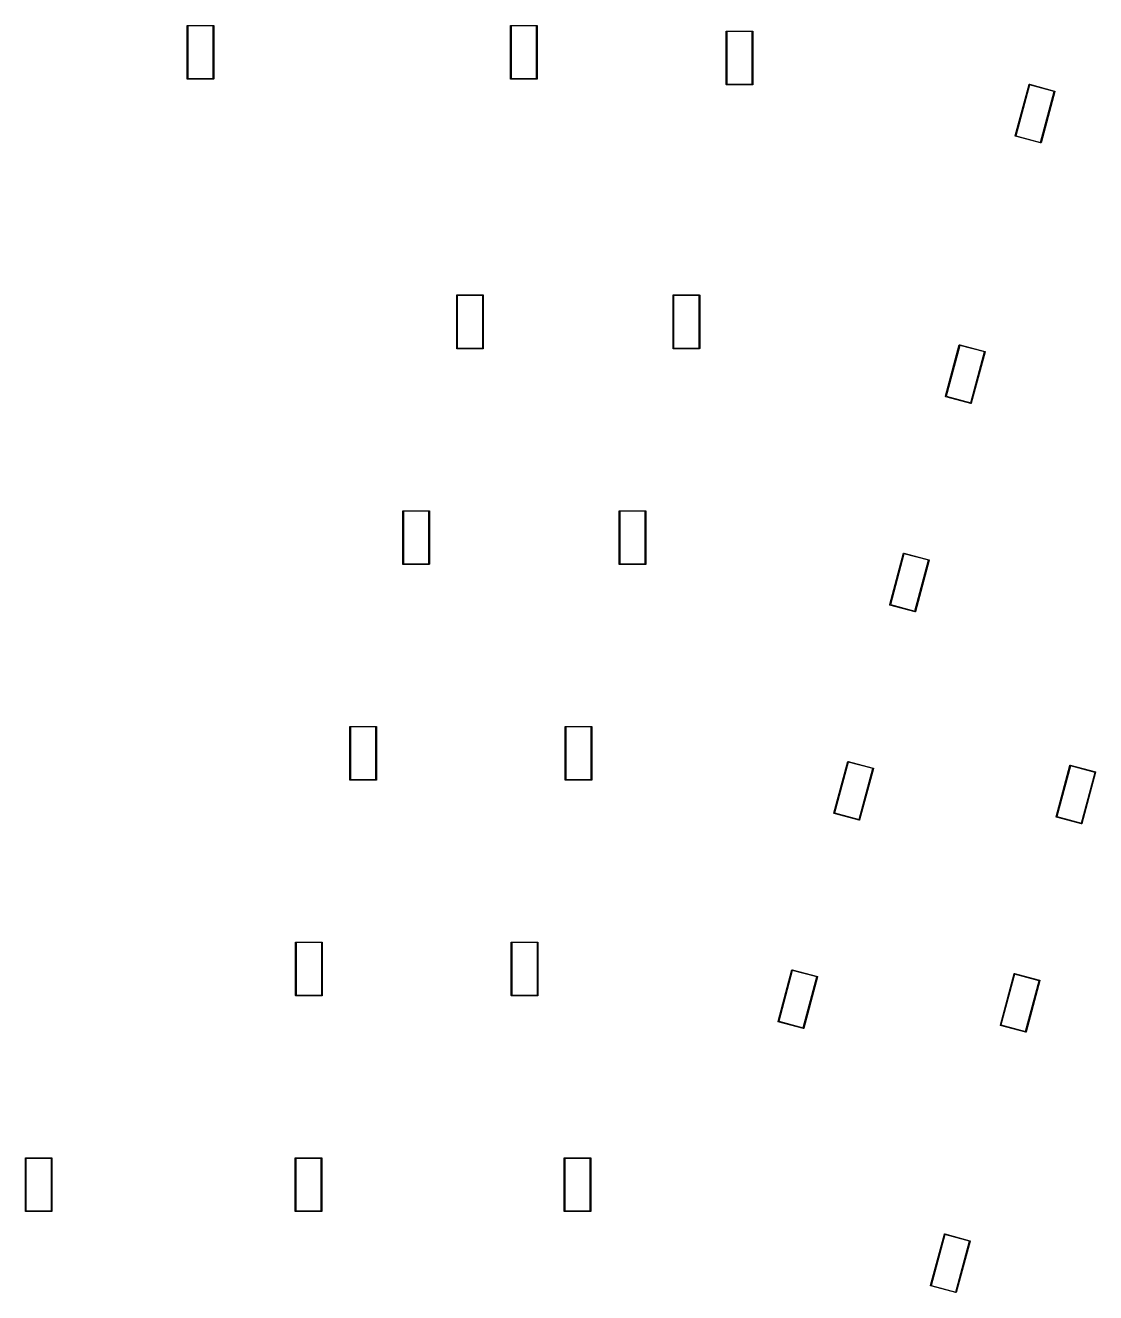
# Model space of a CAD drawing. Extents: x -649 to -219, y -193 to -62.
# Drawn here: x -529 to -434.4, y -173.9 to -62 of the extents above; entities that cross this region are included whole.
import ezdxf

# ---------------------------------------------------------------- set-up
doc = ezdxf.new("R2010")
doc.units = 0
doc.layers.add('BLACK', color=7, linetype='CONTINUOUS')

msp = doc.modelspace()

# ---------------------------------------------------------------- linework, layer by layer
at = {"layer": 'BLACK', "linetype": 'CONTINUOUS'}
for p, q in [((-514.7, -61.9755), (-514.699, -61.9706)), ((-514.699, -61.9767), (-514.7, -61.9755)), ((-514.699, -61.9706), (-514.698, -61.9659)), ((-514.699, -66.6743), (-514.699, -61.9767)), ((-514.698, -61.9659), (-514.695, -61.9615)), ((-514.695, -61.9615), (-514.692, -61.9577)), ((-514.692, -61.9577), (-514.688, -61.9546)), ((-514.688, -61.9546), (-514.684, -61.9523)), ((-514.684, -61.9523), (-514.679, -61.9509)), ((-514.679, -61.9509), (-514.676, -61.9505)), ((-514.676, -61.9505), (-514.674, -61.9504)), ((-514.674, -61.9504), (-514.673, -61.9505)), ((-514.673, -61.9505), (-512.376, -61.9505)), ((-514.649, -62.0005), (-514.649, -66.6505)), ((-512.399, -62.0005), (-514.649, -62.0005)), ((-512.399, -66.6505), (-512.399, -62.0005)), ((-512.376, -61.9505), (-512.375, -61.9504)), ((-512.375, -61.9504), (-512.373, -61.9505)), ((-512.373, -61.9505), (-512.37, -61.9509)), ((-512.37, -61.9509), (-512.365, -61.9523)), ((-512.365, -61.9523), (-512.361, -61.9546)), ((-512.361, -61.9546), (-512.357, -61.9577)), ((-512.357, -61.9577), (-512.354, -61.9615)), ((-512.354, -61.9615), (-512.351, -61.9659)), ((-512.351, -61.9659), (-512.35, -61.9706)), ((-512.35, -61.9706), (-512.349, -61.9755)), ((-512.349, -61.9755), (-512.349, -61.9767)), ((-512.349, -61.9767), (-512.349, -66.6743)), ((-486.125, -61.9755), (-486.124, -61.9706)), ((-486.124, -61.9767), (-486.125, -61.9755)), ((-486.124, -61.9706), (-486.123, -61.9659)), ((-486.124, -66.6743), (-486.124, -61.9767)), ((-486.123, -61.9659), (-486.12, -61.9615)), ((-486.12, -61.9615), (-486.117, -61.9577)), ((-486.117, -61.9577), (-486.113, -61.9546)), ((-486.113, -61.9546), (-486.109, -61.9523)), ((-486.109, -61.9523), (-486.104, -61.9509)), ((-486.104, -61.9509), (-486.101, -61.9505)), ((-486.101, -61.9505), (-486.099, -61.9504)), ((-486.099, -61.9504), (-486.098, -61.9505)), ((-486.098, -61.9505), (-483.801, -61.9505)), ((-486.075, -62.0005), (-486.075, -66.6505)), ((-483.824, -62.0005), (-486.075, -62.0005)), ((-483.825, -66.6505), (-483.824, -62.0005)), ((-483.801, -61.9505), (-483.799, -61.9504)), ((-483.799, -61.9504), (-483.798, -61.9505)), ((-483.798, -61.9505), (-483.795, -61.9509)), ((-483.795, -61.9509), (-483.79, -61.9523)), ((-483.79, -61.9523), (-483.786, -61.9546)), ((-483.786, -61.9546), (-483.782, -61.9577)), ((-483.782, -61.9577), (-483.779, -61.9615)), ((-483.779, -61.9615), (-483.776, -61.9659)), ((-483.776, -61.9659), (-483.775, -61.9706)), ((-483.775, -61.9706), (-483.774, -61.9755)), ((-483.774, -61.9755), (-483.774, -61.9767)), ((-483.774, -61.9767), (-483.774, -66.6743)), ((-467.075, -62.4755), (-467.074, -62.4706)), ((-467.075, -62.4767), (-467.075, -62.4755)), ((-467.074, -67.1743), (-467.075, -62.4767)), ((-467.074, -62.4706), (-467.073, -62.4659)), ((-467.073, -62.4659), (-467.07, -62.4615)), ((-467.07, -62.4615), (-467.067, -62.4577)), ((-467.067, -62.4577), (-467.063, -62.4546)), ((-467.063, -62.4546), (-467.059, -62.4523)), ((-467.059, -62.4523), (-467.054, -62.4509)), ((-467.054, -62.4509), (-467.051, -62.4505)), ((-467.051, -62.4505), (-467.049, -62.4504)), ((-467.049, -62.4504), (-467.048, -62.4505)), ((-467.048, -62.4505), (-464.751, -62.4505)), ((-467.024, -62.5005), (-467.024, -67.1505)), ((-464.774, -62.5005), (-467.024, -62.5005)), ((-464.774, -67.1505), (-464.774, -62.5005)), ((-464.751, -62.4505), (-464.749, -62.4504)), ((-464.749, -62.4504), (-464.748, -62.4505)), ((-464.748, -62.4505), (-464.745, -62.4509)), ((-464.745, -62.4509), (-464.74, -62.4523)), ((-464.74, -62.4523), (-464.736, -62.4546)), ((-464.736, -62.4546), (-464.732, -62.4577)), ((-464.732, -62.4577), (-464.729, -62.4615)), ((-464.729, -62.4615), (-464.726, -62.4659)), ((-464.726, -62.4659), (-464.725, -62.4706)), ((-464.725, -62.4706), (-464.724, -62.4755)), ((-464.724, -62.4755), (-464.724, -62.4767)), ((-464.724, -62.4767), (-464.724, -67.1743)), ((-514.7, -66.6755), (-514.699, -66.6743)), ((-514.699, -66.6804), (-514.7, -66.6755)), ((-514.698, -66.6851), (-514.699, -66.6804)), ((-514.695, -66.6895), (-514.698, -66.6851)), ((-514.692, -66.6933), (-514.695, -66.6895)), ((-514.688, -66.6964), (-514.692, -66.6933)), ((-514.684, -66.6987), (-514.688, -66.6964)), ((-514.679, -66.7001), (-514.684, -66.6987)), ((-514.676, -66.7005), (-514.679, -66.7001)), ((-514.674, -66.7006), (-514.676, -66.7005)), ((-514.676, -66.7005), (-514.676, -66.7005)), ((-514.673, -66.7005), (-514.674, -66.7006)), ((-512.376, -66.7005), (-514.673, -66.7005)), ((-514.649, -66.6505), (-512.399, -66.6505)), ((-512.375, -66.7006), (-512.376, -66.7005)), ((-512.373, -66.7005), (-512.375, -66.7006)), ((-512.37, -66.7001), (-512.373, -66.7005)), ((-512.373, -66.7005), (-512.373, -66.7005)), ((-512.365, -66.6987), (-512.37, -66.7001)), ((-512.361, -66.6964), (-512.365, -66.6987)), ((-512.357, -66.6933), (-512.361, -66.6964)), ((-512.354, -66.6895), (-512.357, -66.6933)), ((-512.351, -66.6851), (-512.354, -66.6895)), ((-512.35, -66.6804), (-512.351, -66.6851)), ((-512.349, -66.6755), (-512.35, -66.6804)), ((-512.349, -66.6743), (-512.349, -66.6755)), ((-486.125, -66.6755), (-486.124, -66.6743)), ((-486.124, -66.6804), (-486.125, -66.6755)), ((-486.123, -66.6851), (-486.124, -66.6804)), ((-486.12, -66.6895), (-486.123, -66.6851)), ((-486.117, -66.6933), (-486.12, -66.6895)), ((-486.113, -66.6964), (-486.117, -66.6933)), ((-486.109, -66.6987), (-486.113, -66.6964)), ((-486.104, -66.7001), (-486.109, -66.6987)), ((-486.101, -66.7005), (-486.104, -66.7001)), ((-486.099, -66.7006), (-486.101, -66.7005)), ((-486.101, -66.7005), (-486.101, -66.7005)), ((-486.098, -66.7005), (-486.099, -66.7006)), ((-483.801, -66.7005), (-486.098, -66.7005)), ((-486.075, -66.6505), (-483.825, -66.6505)), ((-483.799, -66.7006), (-483.801, -66.7005)), ((-483.798, -66.7005), (-483.799, -66.7006)), ((-483.795, -66.7001), (-483.798, -66.7005)), ((-483.798, -66.7005), (-483.798, -66.7005)), ((-483.79, -66.6987), (-483.795, -66.7001)), ((-483.786, -66.6964), (-483.79, -66.6987)), ((-483.782, -66.6933), (-483.786, -66.6964)), ((-483.779, -66.6895), (-483.782, -66.6933)), ((-483.776, -66.6851), (-483.779, -66.6895)), ((-483.775, -66.6804), (-483.776, -66.6851)), ((-483.774, -66.6755), (-483.775, -66.6804)), ((-483.774, -66.6743), (-483.774, -66.6755)), ((-467.024, -67.1505), (-464.774, -67.1505)), ((-440.313, -67.1557), (-440.308, -67.1546)), ((-440.308, -67.1546), (-440.303, -67.1544)), ((-440.303, -67.1544), (-440.299, -67.155)), ((-467.075, -67.1755), (-467.074, -67.1743)), ((-467.074, -67.1804), (-467.075, -67.1755)), ((-467.073, -67.1851), (-467.074, -67.1804)), ((-467.07, -67.1895), (-467.073, -67.1851)), ((-467.067, -67.1933), (-467.07, -67.1895)), ((-467.063, -67.1964), (-467.067, -67.1933)), ((-467.059, -67.1987), (-467.063, -67.1964)), ((-467.054, -67.2001), (-467.059, -67.1987)), ((-467.051, -67.2005), (-467.054, -67.2001)), ((-467.049, -67.2006), (-467.051, -67.2005)), ((-467.051, -67.2005), (-467.051, -67.2005)), ((-467.048, -67.2005), (-467.049, -67.2006)), ((-464.751, -67.2005), (-467.048, -67.2005)), ((-464.749, -67.2006), (-464.751, -67.2005)), ((-464.748, -67.2005), (-464.749, -67.2006)), ((-464.745, -67.2001), (-464.748, -67.2005)), ((-464.748, -67.2005), (-464.748, -67.2005)), ((-464.74, -67.1987), (-464.745, -67.2001)), ((-464.736, -67.1964), (-464.74, -67.1987)), ((-464.732, -67.1933), (-464.736, -67.1964)), ((-464.729, -67.1895), (-464.732, -67.1933)), ((-464.726, -67.1851), (-464.729, -67.1895)), ((-464.725, -67.1804), (-464.726, -67.1851)), ((-464.724, -67.1755), (-464.725, -67.1804)), ((-464.724, -67.1743), (-464.724, -67.1755)), ((-441.545, -71.7117), (-440.329, -67.1742)), ((-440.287, -67.2101), (-441.49, -71.7017)), ((-440.329, -67.173), (-440.328, -67.1719)), ((-440.329, -67.1742), (-440.329, -67.173)), ((-440.328, -67.1719), (-440.327, -67.1684)), ((-440.328, -67.1719), (-440.328, -67.1719)), ((-440.327, -67.1684), (-440.325, -67.1642)), ((-440.325, -67.1642), (-440.321, -67.1606)), ((-440.321, -67.1606), (-440.317, -67.1577)), ((-440.321, -67.1606), (-440.321, -67.1606)), ((-440.317, -67.1577), (-440.313, -67.1557)), ((-440.299, -67.155), (-440.299, -67.155)), ((-440.299, -67.155), (-440.298, -67.1552)), ((-440.298, -67.1552), (-440.297, -67.1557)), ((-440.297, -67.1557), (-438.078, -67.7503)), ((-438.114, -67.7925), (-440.287, -67.2101)), ((-439.317, -72.284), (-438.114, -67.7925)), ((-438.059, -67.7824), (-439.275, -72.3199)), ((-438.078, -67.7503), (-438.076, -67.7505)), ((-438.076, -67.7505), (-438.075, -67.751)), ((-438.075, -67.751), (-438.075, -67.751)), ((-438.075, -67.751), (-438.072, -67.7523)), ((-438.072, -67.7523), (-438.068, -67.7549)), ((-438.068, -67.7549), (-438.064, -67.7582)), ((-438.064, -67.7582), (-438.061, -67.7622)), ((-438.061, -67.7622), (-438.059, -67.7667)), ((-438.059, -67.7667), (-438.058, -67.7715)), ((-438.058, -67.7764), (-438.059, -67.7813)), ((-438.059, -67.7813), (-438.059, -67.7824)), ((-438.058, -67.7715), (-438.058, -67.7764)), ((-441.546, -71.7141), (-441.545, -71.7129)), ((-441.546, -71.7177), (-441.546, -71.7141)), ((-441.546, -71.7226), (-441.546, -71.7177)), ((-441.545, -71.7274), (-441.546, -71.7226)), ((-441.545, -71.7129), (-441.545, -71.7117)), ((-441.543, -71.7319), (-441.545, -71.7274)), ((-441.54, -71.7359), (-441.543, -71.7319)), ((-441.536, -71.7393), (-441.54, -71.7359)), ((-441.532, -71.7419), (-441.536, -71.7393)), ((-441.528, -71.7436), (-441.532, -71.7419)), ((-441.526, -71.7438), (-441.528, -71.7436)), ((-439.307, -72.3385), (-441.526, -71.7438)), ((-441.49, -71.7017), (-439.317, -72.284)), ((-439.306, -72.3389), (-439.307, -72.3385)), ((-439.305, -72.3391), (-439.306, -72.3389)), ((-439.301, -72.3397), (-439.305, -72.3391)), ((-439.296, -72.3395), (-439.301, -72.3397)), ((-439.291, -72.3384), (-439.296, -72.3395)), ((-439.287, -72.3364), (-439.291, -72.3384)), ((-439.283, -72.3335), (-439.287, -72.3364)), ((-439.279, -72.3299), (-439.283, -72.3335)), ((-439.277, -72.3258), (-439.279, -72.3299)), ((-439.275, -72.3211), (-439.277, -72.3258)), ((-439.275, -72.3199), (-439.275, -72.3211)), ((-490.887, -85.7831), (-490.885, -85.7784)), ((-490.887, -85.788), (-490.887, -85.7831)), ((-490.887, -85.7892), (-490.887, -85.788)), ((-490.887, -90.4868), (-490.887, -85.7892)), ((-490.885, -85.7784), (-490.883, -85.774)), ((-490.883, -85.774), (-490.88, -85.7702)), ((-490.88, -85.7702), (-490.876, -85.7671)), ((-490.876, -85.7671), (-490.872, -85.7648)), ((-490.872, -85.7648), (-490.867, -85.7634)), ((-490.867, -85.7634), (-490.863, -85.763)), ((-490.863, -85.763), (-490.862, -85.7629)), ((-490.862, -85.7629), (-490.861, -85.763)), ((-490.861, -85.763), (-488.563, -85.763)), ((-490.837, -85.813), (-490.837, -90.463)), ((-488.587, -85.813), (-490.837, -85.813)), ((-488.587, -90.463), (-488.587, -85.813)), ((-488.563, -85.763), (-488.562, -85.7629)), ((-488.562, -85.7629), (-488.561, -85.763)), ((-488.561, -85.763), (-488.557, -85.7634)), ((-488.557, -85.7634), (-488.552, -85.7648)), ((-488.552, -85.7648), (-488.548, -85.7671)), ((-488.548, -85.7671), (-488.544, -85.7702)), ((-488.544, -85.7702), (-488.541, -85.774)), ((-488.541, -85.774), (-488.539, -85.7784)), ((-488.539, -85.7784), (-488.537, -85.7831)), ((-488.537, -85.7831), (-488.537, -85.788)), ((-488.537, -85.788), (-488.537, -85.7892)), ((-488.537, -85.7892), (-488.537, -90.4868)), ((-471.774, -85.788), (-471.773, -85.7831)), ((-471.773, -85.7892), (-471.774, -85.788)), ((-471.773, -85.7831), (-471.772, -85.7784)), ((-471.773, -90.4868), (-471.773, -85.7892)), ((-471.772, -85.7784), (-471.769, -85.774)), ((-471.769, -85.774), (-471.766, -85.7702)), ((-471.766, -85.7702), (-471.762, -85.7671)), ((-471.762, -85.7671), (-471.758, -85.7648)), ((-471.758, -85.7648), (-471.753, -85.7634)), ((-471.753, -85.7634), (-471.75, -85.763)), ((-471.75, -85.763), (-471.748, -85.7629)), ((-471.748, -85.7629), (-471.747, -85.763)), ((-471.747, -85.763), (-469.45, -85.763)), ((-471.724, -85.813), (-471.724, -90.463)), ((-469.473, -85.813), (-471.724, -85.813)), ((-469.474, -90.463), (-469.473, -85.813)), ((-469.45, -85.763), (-469.448, -85.7629)), ((-469.448, -85.7629), (-469.447, -85.763)), ((-469.447, -85.763), (-469.444, -85.7634)), ((-469.444, -85.7634), (-469.439, -85.7648)), ((-469.439, -85.7648), (-469.435, -85.7671)), ((-469.435, -85.7671), (-469.431, -85.7702)), ((-469.431, -85.7702), (-469.428, -85.774)), ((-469.428, -85.774), (-469.425, -85.7784)), ((-469.425, -85.7784), (-469.424, -85.7831)), ((-469.424, -85.7831), (-469.423, -85.788)), ((-469.423, -85.788), (-469.423, -85.7892)), ((-469.423, -85.7892), (-469.423, -90.4868)), ((-490.887, -90.488), (-490.887, -90.4868)), ((-490.887, -90.4929), (-490.887, -90.488)), ((-490.885, -90.4976), (-490.887, -90.4929)), ((-490.883, -90.502), (-490.885, -90.4976)), ((-490.88, -90.5058), (-490.883, -90.502)), ((-490.876, -90.5089), (-490.88, -90.5058)), ((-490.872, -90.5112), (-490.876, -90.5089)), ((-490.867, -90.5126), (-490.872, -90.5112)), ((-490.863, -90.513), (-490.867, -90.5126)), ((-490.862, -90.5131), (-490.863, -90.513)), ((-490.863, -90.513), (-490.863, -90.513)), ((-490.861, -90.513), (-490.862, -90.5131)), ((-488.563, -90.513), (-490.861, -90.513)), ((-490.837, -90.463), (-488.587, -90.463)), ((-488.562, -90.5131), (-488.563, -90.513)), ((-488.561, -90.513), (-488.562, -90.5131)), ((-488.557, -90.5126), (-488.561, -90.513)), ((-488.561, -90.513), (-488.561, -90.513)), ((-488.552, -90.5112), (-488.557, -90.5126)), ((-488.548, -90.5089), (-488.552, -90.5112)), ((-488.544, -90.5058), (-488.548, -90.5089)), ((-488.541, -90.502), (-488.544, -90.5058)), ((-488.539, -90.4976), (-488.541, -90.502)), ((-488.537, -90.4929), (-488.539, -90.4976)), ((-488.537, -90.4868), (-488.537, -90.488)), ((-488.537, -90.488), (-488.537, -90.4929)), ((-471.774, -90.488), (-471.773, -90.4868)), ((-471.773, -90.4929), (-471.774, -90.488)), ((-471.772, -90.4976), (-471.773, -90.4929)), ((-471.769, -90.502), (-471.772, -90.4976)), ((-471.766, -90.5058), (-471.769, -90.502)), ((-471.762, -90.5089), (-471.766, -90.5058)), ((-471.758, -90.5112), (-471.762, -90.5089)), ((-471.753, -90.5126), (-471.758, -90.5112)), ((-471.75, -90.513), (-471.753, -90.5126)), ((-471.748, -90.5131), (-471.75, -90.513)), ((-471.75, -90.513), (-471.75, -90.513)), ((-471.747, -90.513), (-471.748, -90.5131)), ((-469.45, -90.513), (-471.747, -90.513)), ((-471.724, -90.463), (-469.474, -90.463)), ((-469.448, -90.5131), (-469.45, -90.513)), ((-469.447, -90.513), (-469.448, -90.5131)), ((-469.444, -90.5126), (-469.447, -90.513)), ((-469.447, -90.513), (-469.447, -90.513)), ((-469.439, -90.5112), (-469.444, -90.5126)), ((-469.435, -90.5089), (-469.439, -90.5112)), ((-469.431, -90.5058), (-469.435, -90.5089)), ((-469.428, -90.502), (-469.431, -90.5058)), ((-469.425, -90.4976), (-469.428, -90.502)), ((-469.424, -90.4929), (-469.425, -90.4976)), ((-469.423, -90.488), (-469.424, -90.4929)), ((-469.423, -90.4868), (-469.423, -90.488)), ((-447.708, -94.7128), (-446.492, -90.1753)), ((-446.45, -90.2112), (-447.654, -94.7028)), ((-446.492, -90.173), (-446.49, -90.1695)), ((-446.492, -90.1741), (-446.492, -90.173)), ((-446.492, -90.173), (-446.492, -90.173)), ((-446.492, -90.1753), (-446.492, -90.1741)), ((-446.49, -90.1695), (-446.488, -90.1653)), ((-446.488, -90.1653), (-446.484, -90.1617)), ((-446.484, -90.1617), (-446.48, -90.1589)), ((-446.484, -90.1617), (-446.484, -90.1617)), ((-446.48, -90.1589), (-446.476, -90.1568)), ((-446.476, -90.1568), (-446.471, -90.1557)), ((-446.471, -90.1557), (-446.466, -90.1555)), ((-446.466, -90.1555), (-446.462, -90.1561)), ((-446.462, -90.1561), (-446.462, -90.1562)), ((-446.462, -90.1562), (-446.461, -90.1563)), ((-446.461, -90.1563), (-446.46, -90.1568)), ((-446.46, -90.1568), (-444.241, -90.7514)), ((-444.277, -90.7936), (-446.45, -90.2112)), ((-445.48, -95.2851), (-444.277, -90.7936)), ((-444.222, -90.7835), (-445.438, -95.321)), ((-444.241, -90.7514), (-444.24, -90.7516)), ((-444.24, -90.7516), (-444.238, -90.7521)), ((-444.238, -90.7521), (-444.238, -90.7521)), ((-444.238, -90.7521), (-444.235, -90.7534)), ((-444.235, -90.7534), (-444.231, -90.756)), ((-444.231, -90.756), (-444.227, -90.7593)), ((-444.227, -90.7593), (-444.224, -90.7633)), ((-444.224, -90.7633), (-444.222, -90.7678)), ((-444.222, -90.7678), (-444.221, -90.7726)), ((-444.221, -90.7775), (-444.222, -90.7824)), ((-444.222, -90.7824), (-444.222, -90.7835)), ((-444.221, -90.7726), (-444.221, -90.7775)), ((-447.709, -94.7152), (-447.708, -94.714)), ((-447.709, -94.7188), (-447.709, -94.7152)), ((-447.709, -94.7237), (-447.709, -94.7188)), ((-447.708, -94.7285), (-447.709, -94.7237)), ((-447.708, -94.714), (-447.708, -94.7128)), ((-447.706, -94.733), (-447.708, -94.7285)), ((-447.703, -94.737), (-447.706, -94.733)), ((-447.699, -94.7404), (-447.703, -94.737)), ((-447.695, -94.743), (-447.699, -94.7404)), ((-447.691, -94.7447), (-447.695, -94.743)), ((-447.689, -94.7449), (-447.691, -94.7447)), ((-445.47, -95.3396), (-447.689, -94.7449)), ((-447.654, -94.7028), (-445.48, -95.2851)), ((-445.469, -95.34), (-445.47, -95.3396)), ((-445.468, -95.3402), (-445.469, -95.34)), ((-445.464, -95.3408), (-445.468, -95.3402)), ((-445.459, -95.3407), (-445.464, -95.3408)), ((-445.454, -95.3395), (-445.459, -95.3407)), ((-445.45, -95.3375), (-445.454, -95.3395)), ((-445.446, -95.3346), (-445.45, -95.3375)), ((-445.443, -95.331), (-445.446, -95.3346)), ((-445.44, -95.3269), (-445.443, -95.331)), ((-445.438, -95.3222), (-445.44, -95.3269)), ((-445.438, -95.321), (-445.438, -95.3222)), ((-495.65, -104.838), (-495.649, -104.833)), ((-495.649, -104.839), (-495.65, -104.838)), ((-495.649, -104.833), (-495.648, -104.828)), ((-495.649, -109.537), (-495.649, -104.839)), ((-495.648, -104.828), (-495.645, -104.824)), ((-495.645, -104.824), (-495.642, -104.82)), ((-495.642, -104.82), (-495.638, -104.817)), ((-495.638, -104.817), (-495.634, -104.815)), ((-495.634, -104.815), (-495.629, -104.813)), ((-495.629, -104.813), (-495.626, -104.813)), ((-495.626, -104.813), (-495.624, -104.813)), ((-495.624, -104.813), (-495.623, -104.813)), ((-495.623, -104.813), (-493.326, -104.813)), ((-495.599, -104.863), (-495.599, -109.513)), ((-493.349, -104.863), (-495.599, -104.863)), ((-493.349, -109.513), (-493.349, -104.863)), ((-493.326, -104.813), (-493.325, -104.813)), ((-493.325, -104.813), (-493.323, -104.813)), ((-493.323, -104.813), (-493.32, -104.813)), ((-493.32, -104.813), (-493.315, -104.815)), ((-493.315, -104.815), (-493.311, -104.817)), ((-493.311, -104.817), (-493.307, -104.82)), ((-493.307, -104.82), (-493.304, -104.824)), ((-493.304, -104.824), (-493.301, -104.828)), ((-493.301, -104.828), (-493.3, -104.833)), ((-493.3, -104.833), (-493.299, -104.838)), ((-493.299, -104.838), (-493.299, -104.839)), ((-493.299, -104.839), (-493.299, -109.537)), ((-476.536, -104.833), (-476.534, -104.828)), ((-476.536, -104.838), (-476.536, -104.833)), ((-476.536, -104.839), (-476.536, -104.838)), ((-476.536, -109.537), (-476.536, -104.839)), ((-476.534, -104.828), (-476.532, -104.824)), ((-476.532, -104.824), (-476.529, -104.82)), ((-476.529, -104.82), (-476.525, -104.817)), ((-476.525, -104.817), (-476.521, -104.815)), ((-476.521, -104.815), (-476.516, -104.813)), ((-476.516, -104.813), (-476.512, -104.813)), ((-476.512, -104.813), (-476.511, -104.813)), ((-476.511, -104.813), (-476.51, -104.813)), ((-476.51, -104.813), (-474.212, -104.813)), ((-476.486, -104.863), (-476.486, -109.513)), ((-474.236, -104.863), (-476.486, -104.863)), ((-474.236, -109.513), (-474.236, -104.863)), ((-474.212, -104.813), (-474.211, -104.813)), ((-474.211, -104.813), (-474.21, -104.813)), ((-474.21, -104.813), (-474.206, -104.813)), ((-474.206, -104.813), (-474.201, -104.815)), ((-474.201, -104.815), (-474.197, -104.817)), ((-474.197, -104.817), (-474.193, -104.82)), ((-474.193, -104.82), (-474.19, -104.824)), ((-474.19, -104.824), (-474.188, -104.828)), ((-474.188, -104.828), (-474.186, -104.833)), ((-474.186, -104.833), (-474.186, -104.838)), ((-474.186, -104.838), (-474.186, -104.839)), ((-474.186, -104.839), (-474.186, -109.537)), ((-451.421, -108.57), (-451.418, -108.566)), ((-451.418, -108.566), (-451.415, -108.563)), ((-451.415, -108.563), (-451.411, -108.56)), ((-451.415, -108.563), (-451.415, -108.563)), ((-451.411, -108.56), (-451.406, -108.558)), ((-451.406, -108.558), (-451.402, -108.557)), ((-451.402, -108.557), (-451.397, -108.556)), ((-451.397, -108.556), (-451.393, -108.557)), ((-451.393, -108.557), (-451.393, -108.557)), ((-451.393, -108.557), (-451.392, -108.557)), ((-451.392, -108.557), (-451.391, -108.558)), ((-451.391, -108.558), (-449.171, -109.152)), ((-495.65, -109.538), (-495.649, -109.537)), ((-495.649, -109.543), (-495.65, -109.538)), ((-495.648, -109.548), (-495.649, -109.543)), ((-495.645, -109.552), (-495.648, -109.548)), ((-495.642, -109.556), (-495.645, -109.552)), ((-495.638, -109.559), (-495.642, -109.556)), ((-495.634, -109.561), (-495.638, -109.559)), ((-495.629, -109.563), (-495.634, -109.561)), ((-495.626, -109.563), (-495.629, -109.563)), ((-495.624, -109.563), (-495.626, -109.563)), ((-495.626, -109.563), (-495.626, -109.563)), ((-495.623, -109.563), (-495.624, -109.563)), ((-493.326, -109.563), (-495.623, -109.563)), ((-495.599, -109.513), (-493.349, -109.513)), ((-493.325, -109.563), (-493.326, -109.563)), ((-493.323, -109.563), (-493.325, -109.563)), ((-493.32, -109.563), (-493.323, -109.563)), ((-493.323, -109.563), (-493.323, -109.563)), ((-493.315, -109.561), (-493.32, -109.563)), ((-493.311, -109.559), (-493.315, -109.561)), ((-493.307, -109.556), (-493.311, -109.559)), ((-493.304, -109.552), (-493.307, -109.556)), ((-493.301, -109.548), (-493.304, -109.552)), ((-493.3, -109.543), (-493.301, -109.548)), ((-493.299, -109.538), (-493.3, -109.543)), ((-493.299, -109.537), (-493.299, -109.538)), ((-476.536, -109.538), (-476.536, -109.537)), ((-476.536, -109.543), (-476.536, -109.538)), ((-476.534, -109.548), (-476.536, -109.543)), ((-476.532, -109.552), (-476.534, -109.548)), ((-476.529, -109.556), (-476.532, -109.552)), ((-476.525, -109.559), (-476.529, -109.556)), ((-476.521, -109.561), (-476.525, -109.559)), ((-476.516, -109.563), (-476.521, -109.561)), ((-476.512, -109.563), (-476.516, -109.563)), ((-476.511, -109.563), (-476.512, -109.563)), ((-476.512, -109.563), (-476.512, -109.563)), ((-476.51, -109.563), (-476.511, -109.563)), ((-474.212, -109.563), (-476.51, -109.563)), ((-476.486, -109.513), (-474.236, -109.513)), ((-474.211, -109.563), (-474.212, -109.563)), ((-474.21, -109.563), (-474.211, -109.563)), ((-474.206, -109.563), (-474.21, -109.563)), ((-474.21, -109.563), (-474.21, -109.563)), ((-474.201, -109.561), (-474.206, -109.563)), ((-474.197, -109.559), (-474.201, -109.561)), ((-474.193, -109.556), (-474.197, -109.559)), ((-474.19, -109.552), (-474.193, -109.556)), ((-474.188, -109.548), (-474.19, -109.552)), ((-474.186, -109.543), (-474.188, -109.548)), ((-474.186, -109.537), (-474.186, -109.538)), ((-474.186, -109.538), (-474.186, -109.543)), ((-452.639, -113.114), (-451.423, -108.576)), ((-451.381, -108.612), (-452.584, -113.104)), ((-451.423, -108.576), (-451.422, -108.575)), ((-451.422, -108.574), (-451.421, -108.57)), ((-451.422, -108.575), (-451.422, -108.574)), ((-451.422, -108.574), (-451.422, -108.574)), ((-449.207, -109.194), (-451.381, -108.612)), ((-450.411, -113.686), (-449.207, -109.194)), ((-449.153, -109.184), (-450.369, -113.722)), ((-449.171, -109.152), (-449.17, -109.153)), ((-449.17, -109.153), (-449.169, -109.153)), ((-449.169, -109.153), (-449.169, -109.153)), ((-449.169, -109.153), (-449.165, -109.154)), ((-449.165, -109.154), (-449.161, -109.157)), ((-449.161, -109.157), (-449.158, -109.16)), ((-449.158, -109.16), (-449.155, -109.164)), ((-449.155, -109.164), (-449.153, -109.169)), ((-449.153, -109.169), (-449.152, -109.174)), ((-449.152, -109.183), (-449.153, -109.184)), ((-449.152, -109.174), (-449.152, -109.178)), ((-449.152, -109.178), (-449.152, -109.183)), ((-452.64, -113.12), (-452.639, -113.116)), ((-452.64, -113.125), (-452.64, -113.12)), ((-452.638, -113.129), (-452.64, -113.125)), ((-452.639, -113.115), (-452.639, -113.114)), ((-452.639, -113.116), (-452.639, -113.115)), ((-452.636, -113.134), (-452.638, -113.129)), ((-452.634, -113.138), (-452.636, -113.134)), ((-452.63, -113.141), (-452.634, -113.138)), ((-452.626, -113.144), (-452.63, -113.141)), ((-452.621, -113.146), (-452.626, -113.144)), ((-452.62, -113.146), (-452.621, -113.146)), ((-450.401, -113.74), (-452.62, -113.146)), ((-452.584, -113.104), (-450.411, -113.686)), ((-450.4, -113.741), (-450.401, -113.74)), ((-450.398, -113.741), (-450.4, -113.741)), ((-450.395, -113.742), (-450.398, -113.741)), ((-450.39, -113.742), (-450.395, -113.742)), ((-450.385, -113.74), (-450.39, -113.742)), ((-450.38, -113.738), (-450.385, -113.74)), ((-450.376, -113.736), (-450.38, -113.738)), ((-450.373, -113.732), (-450.376, -113.736)), ((-450.371, -113.728), (-450.373, -113.732)), ((-450.369, -113.723), (-450.371, -113.728)), ((-450.369, -113.722), (-450.369, -113.723)), ((-500.317, -123.888), (-500.316, -123.883)), ((-500.317, -123.889), (-500.317, -123.888)), ((-500.317, -128.587), (-500.317, -123.889)), ((-500.316, -123.883), (-500.315, -123.878)), ((-500.315, -123.878), (-500.313, -123.874)), ((-500.313, -123.874), (-500.31, -123.87)), ((-500.31, -123.87), (-500.306, -123.867)), ((-500.306, -123.867), (-500.301, -123.865)), ((-500.301, -123.865), (-500.297, -123.863)), ((-500.297, -123.863), (-500.293, -123.863)), ((-500.293, -123.863), (-500.292, -123.863)), ((-500.292, -123.863), (-500.291, -123.863)), ((-500.291, -123.863), (-497.993, -123.863)), ((-500.267, -123.913), (-500.267, -128.563)), ((-498.017, -123.913), (-500.267, -123.913)), ((-498.017, -128.563), (-498.017, -123.913)), ((-497.993, -123.863), (-497.992, -123.863)), ((-497.992, -123.863), (-497.991, -123.863)), ((-497.991, -123.863), (-497.987, -123.863)), ((-497.987, -123.863), (-497.982, -123.865)), ((-497.982, -123.865), (-497.978, -123.867)), ((-497.978, -123.867), (-497.974, -123.87)), ((-497.974, -123.87), (-497.971, -123.874)), ((-497.971, -123.874), (-497.969, -123.878)), ((-497.969, -123.878), (-497.967, -123.883)), ((-497.967, -123.883), (-497.967, -123.888)), ((-497.967, -123.888), (-497.967, -123.889)), ((-497.967, -123.889), (-497.967, -128.587)), ((-481.299, -123.888), (-481.298, -123.883)), ((-481.298, -123.889), (-481.299, -123.888)), ((-481.298, -123.883), (-481.297, -123.878)), ((-481.298, -128.587), (-481.298, -123.889)), ((-481.297, -123.878), (-481.294, -123.874)), ((-481.294, -123.874), (-481.291, -123.87)), ((-481.291, -123.87), (-481.287, -123.867)), ((-481.287, -123.867), (-481.283, -123.865)), ((-481.283, -123.865), (-481.278, -123.863)), ((-481.278, -123.863), (-481.275, -123.863)), ((-481.275, -123.863), (-481.273, -123.863)), ((-481.273, -123.863), (-481.272, -123.863)), ((-481.272, -123.863), (-478.975, -123.863)), ((-481.248, -123.913), (-481.248, -128.563)), ((-478.998, -123.913), (-481.248, -123.913)), ((-478.998, -128.563), (-478.998, -123.913)), ((-478.975, -123.863), (-478.974, -123.863)), ((-478.974, -123.863), (-478.972, -123.863)), ((-478.972, -123.863), (-478.969, -123.863)), ((-478.969, -123.863), (-478.964, -123.865)), ((-478.964, -123.865), (-478.96, -123.867)), ((-478.96, -123.867), (-478.956, -123.87)), ((-478.956, -123.87), (-478.953, -123.874)), ((-478.953, -123.874), (-478.95, -123.878)), ((-478.95, -123.878), (-478.949, -123.883)), ((-478.949, -123.883), (-478.948, -123.888)), ((-478.948, -123.888), (-478.948, -123.889)), ((-478.948, -123.889), (-478.948, -128.587)), ((-457.569, -131.515), (-456.353, -126.977)), ((-456.311, -127.013), (-457.515, -131.505)), ((-456.353, -126.975), (-456.351, -126.971)), ((-456.353, -126.976), (-456.353, -126.975)), ((-456.353, -126.975), (-456.353, -126.975)), ((-456.353, -126.977), (-456.353, -126.976)), ((-456.351, -126.971), (-456.349, -126.967)), ((-456.349, -126.967), (-456.345, -126.963)), ((-456.345, -126.963), (-456.341, -126.961)), ((-456.345, -126.963), (-456.345, -126.963)), ((-456.341, -126.961), (-456.337, -126.959)), ((-456.337, -126.959), (-456.332, -126.957)), ((-456.332, -126.957), (-456.327, -126.957)), ((-456.327, -126.957), (-456.323, -126.958)), ((-456.323, -126.958), (-456.323, -126.958)), ((-456.323, -126.958), (-456.322, -126.958)), ((-456.322, -126.958), (-456.321, -126.959)), ((-456.321, -126.959), (-454.102, -127.553)), ((-454.138, -127.595), (-456.311, -127.013)), ((-454.083, -127.585), (-455.299, -132.123)), ((-454.102, -127.553), (-454.101, -127.553)), ((-454.101, -127.553), (-454.099, -127.554)), ((-454.099, -127.554), (-454.099, -127.554)), ((-454.099, -127.554), (-454.096, -127.555)), ((-454.096, -127.555), (-454.092, -127.558)), ((-454.092, -127.558), (-454.088, -127.561)), ((-454.088, -127.561), (-454.085, -127.565)), ((-454.085, -127.565), (-454.083, -127.57)), ((-454.083, -127.57), (-454.082, -127.574)), ((-454.082, -127.579), (-454.083, -127.584)), ((-454.083, -127.584), (-454.083, -127.585)), ((-454.082, -127.574), (-454.082, -127.579)), ((-437.936, -131.845), (-436.72, -127.307)), ((-436.678, -127.343), (-437.881, -131.835)), ((-436.72, -127.307), (-436.719, -127.306)), ((-436.719, -127.305), (-436.718, -127.302)), ((-436.719, -127.306), (-436.719, -127.305)), ((-436.719, -127.305), (-436.719, -127.305)), ((-436.718, -127.302), (-436.715, -127.297)), ((-436.715, -127.297), (-436.712, -127.294)), ((-436.712, -127.294), (-436.71, -127.293)), ((-436.71, -127.293), (-436.708, -127.291)), ((-436.708, -127.291), (-436.703, -127.289)), ((-436.703, -127.289), (-436.699, -127.288)), ((-436.699, -127.288), (-436.694, -127.288)), ((-436.694, -127.288), (-436.69, -127.288)), ((-436.69, -127.288), (-436.69, -127.288)), ((-436.69, -127.288), (-436.689, -127.288)), ((-436.689, -127.288), (-436.688, -127.289)), ((-436.688, -127.289), (-434.468, -127.883)), ((-434.504, -127.926), (-436.678, -127.343)), ((-500.317, -128.588), (-500.317, -128.587)), ((-500.316, -128.593), (-500.317, -128.588)), ((-500.315, -128.598), (-500.316, -128.593)), ((-500.313, -128.602), (-500.315, -128.598)), ((-500.31, -128.606), (-500.313, -128.602)), ((-500.306, -128.609), (-500.31, -128.606)), ((-500.301, -128.611), (-500.306, -128.609)), ((-500.297, -128.613), (-500.301, -128.611)), ((-500.293, -128.613), (-500.297, -128.613)), ((-500.292, -128.613), (-500.293, -128.613)), ((-500.293, -128.613), (-500.293, -128.613)), ((-500.291, -128.613), (-500.292, -128.613)), ((-497.993, -128.613), (-500.291, -128.613)), ((-500.267, -128.563), (-498.017, -128.563)), ((-497.992, -128.613), (-497.993, -128.613)), ((-497.991, -128.613), (-497.992, -128.613)), ((-497.987, -128.613), (-497.991, -128.613)), ((-497.991, -128.613), (-497.991, -128.613)), ((-497.982, -128.611), (-497.987, -128.613)), ((-497.978, -128.609), (-497.982, -128.611)), ((-497.974, -128.606), (-497.978, -128.609)), ((-497.971, -128.602), (-497.974, -128.606)), ((-497.969, -128.598), (-497.971, -128.602)), ((-497.967, -128.593), (-497.969, -128.598)), ((-497.967, -128.587), (-497.967, -128.588)), ((-497.967, -128.588), (-497.967, -128.593)), ((-481.299, -128.588), (-481.298, -128.587)), ((-481.298, -128.593), (-481.299, -128.588)), ((-481.297, -128.598), (-481.298, -128.593)), ((-481.294, -128.602), (-481.297, -128.598)), ((-481.291, -128.606), (-481.294, -128.602)), ((-481.287, -128.609), (-481.291, -128.606)), ((-481.283, -128.611), (-481.287, -128.609)), ((-481.278, -128.613), (-481.283, -128.611)), ((-481.275, -128.613), (-481.278, -128.613)), ((-481.273, -128.613), (-481.275, -128.613)), ((-481.275, -128.613), (-481.275, -128.613)), ((-481.272, -128.613), (-481.273, -128.613)), ((-478.975, -128.613), (-481.272, -128.613)), ((-481.248, -128.563), (-478.998, -128.563)), ((-478.974, -128.613), (-478.975, -128.613)), ((-478.972, -128.613), (-478.974, -128.613)), ((-478.969, -128.613), (-478.972, -128.613)), ((-478.972, -128.613), (-478.972, -128.613)), ((-478.964, -128.611), (-478.969, -128.613)), ((-478.96, -128.609), (-478.964, -128.611)), ((-478.956, -128.606), (-478.96, -128.609)), ((-478.953, -128.602), (-478.956, -128.606)), ((-478.95, -128.598), (-478.953, -128.602)), ((-478.949, -128.593), (-478.95, -128.598)), ((-478.948, -128.588), (-478.949, -128.593)), ((-478.948, -128.587), (-478.948, -128.588)), ((-455.341, -132.087), (-454.138, -127.595)), ((-435.708, -132.417), (-434.504, -127.926)), ((-434.45, -127.916), (-435.666, -132.453)), ((-434.468, -127.883), (-434.467, -127.884)), ((-434.467, -127.884), (-434.466, -127.884)), ((-434.466, -127.884), (-434.466, -127.884)), ((-434.466, -127.884), (-434.462, -127.885)), ((-434.462, -127.885), (-434.458, -127.888)), ((-434.458, -127.888), (-434.455, -127.891)), ((-434.455, -127.891), (-434.452, -127.895)), ((-434.452, -127.895), (-434.45, -127.9)), ((-434.45, -127.9), (-434.449, -127.905)), ((-434.449, -127.914), (-434.45, -127.916)), ((-434.449, -127.905), (-434.449, -127.91)), ((-434.449, -127.91), (-434.449, -127.914)), ((-457.57, -131.517), (-457.569, -131.516)), ((-457.57, -131.521), (-457.57, -131.517)), ((-457.57, -131.526), (-457.57, -131.521)), ((-457.569, -131.53), (-457.57, -131.526)), ((-457.569, -131.516), (-457.569, -131.515)), ((-457.567, -131.535), (-457.569, -131.53)), ((-457.564, -131.539), (-457.567, -131.535)), ((-457.56, -131.542), (-457.564, -131.539)), ((-457.556, -131.545), (-457.56, -131.542)), ((-457.552, -131.547), (-457.556, -131.545)), ((-457.55, -131.547), (-457.552, -131.547)), ((-455.331, -132.141), (-457.55, -131.547)), ((-457.515, -131.505), (-455.341, -132.087)), ((-437.937, -131.851), (-437.936, -131.847)), ((-437.937, -131.856), (-437.937, -131.851)), ((-437.935, -131.861), (-437.937, -131.856)), ((-437.936, -131.846), (-437.936, -131.845)), ((-437.936, -131.847), (-437.936, -131.846)), ((-437.933, -131.865), (-437.935, -131.861)), ((-437.931, -131.869), (-437.933, -131.865)), ((-437.927, -131.872), (-437.931, -131.869)), ((-437.923, -131.875), (-437.927, -131.872)), ((-437.918, -131.877), (-437.923, -131.875)), ((-437.917, -131.877), (-437.918, -131.877)), ((-435.698, -132.472), (-437.917, -131.877)), ((-437.881, -131.835), (-435.708, -132.417)), ((-455.33, -132.142), (-455.331, -132.141)), ((-455.329, -132.142), (-455.33, -132.142)), ((-455.325, -132.143), (-455.329, -132.142)), ((-455.32, -132.142), (-455.325, -132.143)), ((-455.315, -132.141), (-455.32, -132.142)), ((-455.311, -132.139), (-455.315, -132.141)), ((-455.307, -132.136), (-455.311, -132.139)), ((-455.304, -132.133), (-455.307, -132.136)), ((-455.301, -132.129), (-455.304, -132.133)), ((-455.299, -132.124), (-455.301, -132.129)), ((-455.299, -132.123), (-455.299, -132.124)), ((-435.697, -132.472), (-435.698, -132.472)), ((-435.695, -132.472), (-435.697, -132.472)), ((-435.692, -132.473), (-435.695, -132.472)), ((-435.687, -132.473), (-435.692, -132.473)), ((-435.682, -132.472), (-435.687, -132.473)), ((-435.677, -132.47), (-435.682, -132.472)), ((-435.673, -132.467), (-435.677, -132.47)), ((-435.67, -132.463), (-435.673, -132.467)), ((-435.668, -132.459), (-435.67, -132.463)), ((-435.666, -132.454), (-435.668, -132.459)), ((-435.666, -132.453), (-435.666, -132.454)), ((-505.111, -142.933), (-505.109, -142.928)), ((-505.111, -142.938), (-505.111, -142.933)), ((-505.111, -142.939), (-505.111, -142.938)), ((-505.111, -147.637), (-505.111, -142.939)), ((-505.109, -142.928), (-505.107, -142.924)), ((-505.107, -142.924), (-505.104, -142.92)), ((-505.104, -142.92), (-505.1, -142.917)), ((-505.1, -142.917), (-505.096, -142.915)), ((-505.096, -142.915), (-505.091, -142.913)), ((-505.091, -142.913), (-505.087, -142.913)), ((-505.087, -142.913), (-505.086, -142.913)), ((-505.086, -142.913), (-505.085, -142.913)), ((-505.085, -142.913), (-502.787, -142.913)), ((-505.061, -142.963), (-505.061, -147.613)), ((-502.811, -142.963), (-505.061, -142.963)), ((-502.811, -147.613), (-502.811, -142.963)), ((-502.787, -142.913), (-502.786, -142.913)), ((-502.786, -142.913), (-502.785, -142.913)), ((-502.785, -142.913), (-502.781, -142.913)), ((-502.781, -142.913), (-502.776, -142.915)), ((-502.776, -142.915), (-502.772, -142.917)), ((-502.772, -142.917), (-502.768, -142.92)), ((-502.768, -142.92), (-502.765, -142.924)), ((-502.765, -142.924), (-502.763, -142.928)), ((-502.763, -142.928), (-502.761, -142.933)), ((-502.761, -142.933), (-502.761, -142.938)), ((-502.761, -142.938), (-502.761, -142.939)), ((-502.761, -142.939), (-502.761, -147.637)), ((-486.061, -142.933), (-486.059, -142.928)), ((-486.061, -142.938), (-486.061, -142.933)), ((-486.061, -142.939), (-486.061, -142.938)), ((-486.061, -147.637), (-486.061, -142.939)), ((-486.059, -142.928), (-486.057, -142.924)), ((-486.057, -142.924), (-486.054, -142.92)), ((-486.054, -142.92), (-486.05, -142.917)), ((-486.05, -142.917), (-486.046, -142.915)), ((-486.046, -142.915), (-486.041, -142.913)), ((-486.041, -142.913), (-486.037, -142.913)), ((-486.037, -142.913), (-486.036, -142.913)), ((-486.036, -142.913), (-486.035, -142.913)), ((-486.035, -142.913), (-483.737, -142.913)), ((-486.011, -142.963), (-486.011, -147.613)), ((-483.761, -142.963), (-486.011, -142.963)), ((-483.761, -147.613), (-483.761, -142.963)), ((-483.737, -142.913), (-483.736, -142.913)), ((-483.736, -142.913), (-483.735, -142.913)), ((-483.735, -142.913), (-483.731, -142.913)), ((-483.731, -142.913), (-483.726, -142.915)), ((-483.726, -142.915), (-483.722, -142.917)), ((-483.722, -142.917), (-483.718, -142.92)), ((-483.718, -142.92), (-483.715, -142.924)), ((-483.715, -142.924), (-483.713, -142.928)), ((-483.713, -142.928), (-483.711, -142.933)), ((-483.711, -142.933), (-483.711, -142.938)), ((-483.711, -142.938), (-483.711, -142.939)), ((-483.711, -142.939), (-483.711, -147.637)), ((-462.5, -149.915), (-461.284, -145.378)), ((-461.242, -145.414), (-462.445, -149.905)), ((-461.284, -145.377), (-461.283, -145.376)), ((-461.284, -145.378), (-461.284, -145.377)), ((-461.283, -145.376), (-461.282, -145.372)), ((-461.283, -145.376), (-461.283, -145.376)), ((-461.282, -145.372), (-461.279, -145.368)), ((-461.279, -145.368), (-461.276, -145.364)), ((-461.276, -145.364), (-461.272, -145.362)), ((-461.276, -145.364), (-461.276, -145.364)), ((-461.272, -145.362), (-461.267, -145.359)), ((-461.267, -145.359), (-461.263, -145.358)), ((-461.263, -145.358), (-461.258, -145.358)), ((-461.258, -145.358), (-461.254, -145.359)), ((-461.254, -145.359), (-461.254, -145.359)), ((-461.254, -145.359), (-461.253, -145.359)), ((-461.253, -145.359), (-461.252, -145.359)), ((-461.252, -145.359), (-459.032, -145.954)), ((-459.068, -145.996), (-461.242, -145.414)), ((-460.272, -150.488), (-459.068, -145.996)), ((-459.014, -145.986), (-460.23, -150.524)), ((-459.032, -145.954), (-459.031, -145.954)), ((-459.031, -145.954), (-459.03, -145.955)), ((-459.03, -145.955), (-459.03, -145.955)), ((-459.03, -145.955), (-459.026, -145.956)), ((-459.026, -145.956), (-459.022, -145.959)), ((-459.022, -145.959), (-459.019, -145.962)), ((-459.019, -145.962), (-459.016, -145.966)), ((-459.016, -145.966), (-459.014, -145.97)), ((-459.014, -145.97), (-459.013, -145.975)), ((-459.013, -145.985), (-459.014, -145.986)), ((-459.013, -145.975), (-459.013, -145.98)), ((-459.013, -145.98), (-459.013, -145.985)), ((-442.866, -150.246), (-441.65, -145.708)), ((-441.608, -145.744), (-442.812, -150.236)), ((-441.65, -145.706), (-441.648, -145.702)), ((-441.65, -145.707), (-441.65, -145.706)), ((-441.65, -145.706), (-441.65, -145.706)), ((-441.65, -145.708), (-441.65, -145.707)), ((-441.648, -145.702), (-441.646, -145.698)), ((-441.646, -145.698), (-441.642, -145.695)), ((-441.642, -145.695), (-441.641, -145.694)), ((-441.641, -145.694), (-441.638, -145.692)), ((-441.638, -145.692), (-441.634, -145.69)), ((-441.634, -145.69), (-441.629, -145.689)), ((-441.629, -145.689), (-441.624, -145.688)), ((-441.624, -145.688), (-441.62, -145.689)), ((-441.62, -145.689), (-441.62, -145.689)), ((-441.62, -145.689), (-441.619, -145.689)), ((-441.619, -145.689), (-441.618, -145.69)), ((-441.618, -145.69), (-439.399, -146.284)), ((-439.435, -146.327), (-441.608, -145.744)), ((-440.638, -150.818), (-439.435, -146.327)), ((-439.38, -146.316), (-440.596, -150.854)), ((-439.399, -146.284), (-439.398, -146.285)), ((-439.398, -146.285), (-439.396, -146.285)), ((-439.396, -146.285), (-439.396, -146.285)), ((-439.396, -146.285), (-439.393, -146.286)), ((-439.393, -146.286), (-439.389, -146.289)), ((-439.389, -146.289), (-439.385, -146.292)), ((-439.385, -146.292), (-439.382, -146.296)), ((-439.382, -146.296), (-439.38, -146.301)), ((-439.38, -146.301), (-439.379, -146.306)), ((-439.379, -146.31), (-439.38, -146.315)), ((-439.38, -146.315), (-439.38, -146.316)), ((-439.379, -146.306), (-439.379, -146.31)), ((-505.111, -147.638), (-505.111, -147.637)), ((-505.111, -147.643), (-505.111, -147.638)), ((-505.109, -147.648), (-505.111, -147.643)), ((-505.107, -147.652), (-505.109, -147.648)), ((-505.104, -147.656), (-505.107, -147.652)), ((-505.1, -147.659), (-505.104, -147.656)), ((-505.096, -147.661), (-505.1, -147.659)), ((-505.091, -147.663), (-505.096, -147.661)), ((-505.087, -147.663), (-505.091, -147.663)), ((-505.086, -147.663), (-505.087, -147.663)), ((-505.087, -147.663), (-505.087, -147.663)), ((-505.085, -147.663), (-505.086, -147.663)), ((-502.787, -147.663), (-505.085, -147.663)), ((-505.061, -147.613), (-502.811, -147.613)), ((-502.786, -147.663), (-502.787, -147.663)), ((-502.785, -147.663), (-502.786, -147.663)), ((-502.781, -147.663), (-502.785, -147.663)), ((-502.785, -147.663), (-502.785, -147.663)), ((-502.776, -147.661), (-502.781, -147.663)), ((-502.772, -147.659), (-502.776, -147.661)), ((-502.768, -147.656), (-502.772, -147.659)), ((-502.765, -147.652), (-502.768, -147.656)), ((-502.763, -147.648), (-502.765, -147.652)), ((-502.761, -147.643), (-502.763, -147.648)), ((-502.761, -147.637), (-502.761, -147.638)), ((-502.761, -147.638), (-502.761, -147.643)), ((-486.061, -147.638), (-486.061, -147.637)), ((-486.061, -147.643), (-486.061, -147.638)), ((-486.059, -147.648), (-486.061, -147.643)), ((-486.057, -147.652), (-486.059, -147.648)), ((-486.054, -147.656), (-486.057, -147.652)), ((-486.05, -147.659), (-486.054, -147.656)), ((-486.046, -147.661), (-486.05, -147.659)), ((-486.041, -147.663), (-486.046, -147.661)), ((-486.037, -147.663), (-486.041, -147.663)), ((-486.036, -147.663), (-486.037, -147.663)), ((-486.037, -147.663), (-486.037, -147.663)), ((-486.035, -147.663), (-486.036, -147.663)), ((-483.737, -147.663), (-486.035, -147.663)), ((-486.011, -147.613), (-483.761, -147.613)), ((-483.736, -147.663), (-483.737, -147.663)), ((-483.735, -147.663), (-483.736, -147.663)), ((-483.731, -147.663), (-483.735, -147.663)), ((-483.735, -147.663), (-483.735, -147.663)), ((-483.726, -147.661), (-483.731, -147.663)), ((-483.722, -147.659), (-483.726, -147.661)), ((-483.718, -147.656), (-483.722, -147.659)), ((-483.715, -147.652), (-483.718, -147.656)), ((-483.713, -147.648), (-483.715, -147.652)), ((-483.711, -147.643), (-483.713, -147.648)), ((-483.711, -147.637), (-483.711, -147.638)), ((-483.711, -147.638), (-483.711, -147.643)), ((-462.501, -149.921), (-462.5, -149.918)), ((-462.501, -149.926), (-462.501, -149.921)), ((-462.499, -149.931), (-462.501, -149.926)), ((-462.5, -149.917), (-462.5, -149.915)), ((-462.5, -149.918), (-462.5, -149.917)), ((-462.497, -149.936), (-462.499, -149.931)), ((-462.495, -149.94), (-462.497, -149.936)), ((-462.491, -149.943), (-462.495, -149.94)), ((-462.487, -149.946), (-462.491, -149.943)), ((-462.482, -149.947), (-462.487, -149.946)), ((-462.481, -149.948), (-462.482, -149.947)), ((-460.262, -150.542), (-462.481, -149.948)), ((-462.445, -149.905), (-460.272, -150.488)), ((-460.261, -150.543), (-460.262, -150.542)), ((-460.259, -150.543), (-460.261, -150.543)), ((-460.256, -150.543), (-460.259, -150.543)), ((-460.251, -150.543), (-460.256, -150.543)), ((-460.246, -150.542), (-460.251, -150.543)), ((-460.241, -150.54), (-460.246, -150.542)), ((-460.237, -150.537), (-460.241, -150.54)), ((-460.234, -150.534), (-460.237, -150.537)), ((-460.232, -150.53), (-460.234, -150.534)), ((-460.23, -150.525), (-460.232, -150.53)), ((-460.23, -150.524), (-460.23, -150.525)), ((-442.867, -150.248), (-442.866, -150.247)), ((-442.867, -150.252), (-442.867, -150.248)), ((-442.867, -150.257), (-442.867, -150.252)), ((-442.866, -150.261), (-442.867, -150.257)), ((-442.866, -150.247), (-442.866, -150.246)), ((-442.864, -150.266), (-442.866, -150.261)), ((-442.861, -150.27), (-442.864, -150.266)), ((-442.857, -150.273), (-442.861, -150.27)), ((-442.853, -150.276), (-442.857, -150.273)), ((-442.849, -150.278), (-442.853, -150.276)), ((-442.847, -150.278), (-442.849, -150.278)), ((-440.628, -150.873), (-442.847, -150.278)), ((-442.812, -150.236), (-440.638, -150.818)), ((-440.627, -150.873), (-440.628, -150.873)), ((-440.626, -150.873), (-440.627, -150.873)), ((-440.622, -150.874), (-440.626, -150.873)), ((-440.617, -150.874), (-440.622, -150.874)), ((-440.612, -150.872), (-440.617, -150.874)), ((-440.608, -150.87), (-440.612, -150.872)), ((-440.604, -150.868), (-440.608, -150.87)), ((-440.601, -150.864), (-440.604, -150.868)), ((-440.598, -150.86), (-440.601, -150.864)), ((-440.596, -150.855), (-440.598, -150.86)), ((-440.596, -150.854), (-440.596, -150.855)), ((-528.987, -161.983), (-528.985, -161.978)), ((-528.987, -161.988), (-528.987, -161.983)), ((-528.987, -161.989), (-528.987, -161.988)), ((-528.987, -166.687), (-528.987, -161.989)), ((-528.985, -161.978), (-528.983, -161.974)), ((-528.983, -161.974), (-528.98, -161.97)), ((-528.98, -161.97), (-528.976, -161.967)), ((-528.976, -161.967), (-528.972, -161.965)), ((-528.972, -161.965), (-528.967, -161.963)), ((-528.967, -161.963), (-528.963, -161.963)), ((-528.963, -161.963), (-528.962, -161.963)), ((-528.962, -161.963), (-528.961, -161.963)), ((-528.961, -161.963), (-526.663, -161.963)), ((-528.937, -162.013), (-528.937, -166.663)), ((-526.687, -162.013), (-528.937, -162.013)), ((-526.687, -166.663), (-526.687, -162.013)), ((-526.663, -161.963), (-526.662, -161.963)), ((-526.662, -161.963), (-526.661, -161.963)), ((-526.661, -161.963), (-526.657, -161.963)), ((-526.657, -161.963), (-526.652, -161.965)), ((-526.652, -161.965), (-526.648, -161.967)), ((-526.648, -161.967), (-526.644, -161.97)), ((-526.644, -161.97), (-526.641, -161.974)), ((-526.641, -161.974), (-526.639, -161.978)), ((-526.639, -161.978), (-526.637, -161.983)), ((-526.637, -161.983), (-526.637, -161.988)), ((-526.637, -161.988), (-526.637, -161.989)), ((-526.637, -161.989), (-526.637, -166.687)), ((-505.143, -161.988), (-505.142, -161.983)), ((-505.143, -161.989), (-505.143, -161.988)), ((-505.143, -166.687), (-505.143, -161.989)), ((-505.142, -161.983), (-505.141, -161.978)), ((-505.141, -161.978), (-505.139, -161.974)), ((-505.139, -161.974), (-505.136, -161.97)), ((-505.136, -161.97), (-505.132, -161.967)), ((-505.132, -161.967), (-505.127, -161.965)), ((-505.127, -161.965), (-505.123, -161.963)), ((-505.123, -161.963), (-505.119, -161.963)), ((-505.119, -161.963), (-505.118, -161.963)), ((-505.118, -161.963), (-505.117, -161.963)), ((-505.117, -161.963), (-502.819, -161.963)), ((-505.093, -162.013), (-505.093, -166.663)), ((-502.843, -162.013), (-505.093, -162.013)), ((-502.843, -166.663), (-502.843, -162.013)), ((-502.819, -161.963), (-502.818, -161.963)), ((-502.818, -161.963), (-502.817, -161.963)), ((-502.817, -161.963), (-502.813, -161.963)), ((-502.813, -161.963), (-502.808, -161.965)), ((-502.808, -161.965), (-502.804, -161.967)), ((-502.804, -161.967), (-502.8, -161.97)), ((-502.8, -161.97), (-502.797, -161.974)), ((-502.797, -161.974), (-502.795, -161.978)), ((-502.795, -161.978), (-502.793, -161.983)), ((-502.793, -161.983), (-502.793, -161.988)), ((-502.793, -161.988), (-502.793, -161.989)), ((-502.793, -161.989), (-502.793, -166.687)), ((-481.394, -161.988), (-481.393, -161.983)), ((-481.394, -161.989), (-481.394, -161.988)), ((-481.394, -166.687), (-481.394, -161.989)), ((-481.393, -161.983), (-481.392, -161.978)), ((-481.392, -161.978), (-481.39, -161.974)), ((-481.39, -161.974), (-481.387, -161.97)), ((-481.387, -161.97), (-481.383, -161.967)), ((-481.383, -161.967), (-481.378, -161.965)), ((-481.378, -161.965), (-481.374, -161.963)), ((-481.374, -161.963), (-481.37, -161.963)), ((-481.37, -161.963), (-481.369, -161.963)), ((-481.369, -161.963), (-481.368, -161.963)), ((-481.368, -161.963), (-479.07, -161.963)), ((-481.344, -162.013), (-481.344, -166.663)), ((-479.094, -162.013), (-481.344, -162.013)), ((-479.094, -166.663), (-479.094, -162.013)), ((-479.07, -161.963), (-479.069, -161.963)), ((-479.069, -161.963), (-479.068, -161.963)), ((-479.068, -161.963), (-479.064, -161.963)), ((-479.064, -161.963), (-479.059, -161.965)), ((-479.059, -161.965), (-479.055, -161.967)), ((-479.055, -161.967), (-479.051, -161.97)), ((-479.051, -161.97), (-479.048, -161.974)), ((-479.048, -161.974), (-479.046, -161.978)), ((-479.046, -161.978), (-479.044, -161.983)), ((-479.044, -161.983), (-479.044, -161.988)), ((-479.044, -161.988), (-479.044, -161.989)), ((-479.044, -161.989), (-479.044, -166.687)), ((-528.987, -166.688), (-528.987, -166.687)), ((-528.987, -166.693), (-528.987, -166.688)), ((-528.985, -166.698), (-528.987, -166.693)), ((-528.983, -166.702), (-528.985, -166.698)), ((-528.98, -166.706), (-528.983, -166.702)), ((-528.976, -166.709), (-528.98, -166.706)), ((-528.972, -166.711), (-528.976, -166.709)), ((-528.967, -166.713), (-528.972, -166.711)), ((-528.963, -166.713), (-528.967, -166.713)), ((-528.962, -166.713), (-528.963, -166.713)), ((-528.963, -166.713), (-528.963, -166.713)), ((-528.961, -166.713), (-528.962, -166.713)), ((-526.663, -166.713), (-528.961, -166.713)), ((-528.937, -166.663), (-526.687, -166.663)), ((-526.662, -166.713), (-526.663, -166.713)), ((-526.661, -166.713), (-526.662, -166.713)), ((-526.657, -166.713), (-526.661, -166.713)), ((-526.661, -166.713), (-526.661, -166.713)), ((-526.652, -166.711), (-526.657, -166.713)), ((-526.648, -166.709), (-526.652, -166.711)), ((-526.644, -166.706), (-526.648, -166.709)), ((-526.641, -166.702), (-526.644, -166.706)), ((-526.639, -166.698), (-526.641, -166.702)), ((-526.637, -166.693), (-526.639, -166.698)), ((-526.637, -166.687), (-526.637, -166.688)), ((-526.637, -166.688), (-526.637, -166.693)), ((-505.143, -166.688), (-505.143, -166.687)), ((-505.142, -166.693), (-505.143, -166.688)), ((-505.141, -166.698), (-505.142, -166.693)), ((-505.139, -166.702), (-505.141, -166.698)), ((-505.136, -166.706), (-505.139, -166.702)), ((-505.132, -166.709), (-505.136, -166.706)), ((-505.127, -166.711), (-505.132, -166.709)), ((-505.123, -166.713), (-505.127, -166.711)), ((-505.119, -166.713), (-505.123, -166.713)), ((-505.118, -166.713), (-505.119, -166.713)), ((-505.119, -166.713), (-505.119, -166.713)), ((-505.117, -166.713), (-505.118, -166.713)), ((-502.819, -166.713), (-505.117, -166.713)), ((-505.093, -166.663), (-502.843, -166.663)), ((-502.818, -166.713), (-502.819, -166.713)), ((-502.817, -166.713), (-502.818, -166.713)), ((-502.813, -166.713), (-502.817, -166.713)), ((-502.817, -166.713), (-502.817, -166.713)), ((-502.808, -166.711), (-502.813, -166.713)), ((-502.804, -166.709), (-502.808, -166.711)), ((-502.8, -166.706), (-502.804, -166.709)), ((-502.797, -166.702), (-502.8, -166.706)), ((-502.795, -166.698), (-502.797, -166.702)), ((-502.793, -166.693), (-502.795, -166.698)), ((-502.793, -166.687), (-502.793, -166.688)), ((-502.793, -166.688), (-502.793, -166.693)), ((-481.394, -166.688), (-481.394, -166.687)), ((-481.393, -166.693), (-481.394, -166.688)), ((-481.392, -166.698), (-481.393, -166.693)), ((-481.39, -166.702), (-481.392, -166.698)), ((-481.387, -166.706), (-481.39, -166.702)), ((-481.383, -166.709), (-481.387, -166.706)), ((-481.378, -166.711), (-481.383, -166.709)), ((-481.374, -166.713), (-481.378, -166.711)), ((-481.37, -166.713), (-481.374, -166.713)), ((-481.369, -166.713), (-481.37, -166.713)), ((-481.37, -166.713), (-481.37, -166.713)), ((-481.368, -166.713), (-481.369, -166.713)), ((-479.07, -166.713), (-481.368, -166.713)), ((-481.344, -166.663), (-479.094, -166.663)), ((-479.069, -166.713), (-479.07, -166.713)), ((-479.068, -166.713), (-479.069, -166.713)), ((-479.064, -166.713), (-479.068, -166.713)), ((-479.068, -166.713), (-479.068, -166.713)), ((-479.059, -166.711), (-479.064, -166.713)), ((-479.055, -166.709), (-479.059, -166.711)), ((-479.051, -166.706), (-479.055, -166.709)), ((-479.048, -166.702), (-479.051, -166.706)), ((-479.046, -166.698), (-479.048, -166.702)), ((-479.044, -166.693), (-479.046, -166.698)), ((-479.044, -166.687), (-479.044, -166.688)), ((-479.044, -166.688), (-479.044, -166.693)), ((-449.029, -173.247), (-447.813, -168.709)), ((-447.771, -168.745), (-448.975, -173.237)), ((-447.813, -168.707), (-447.811, -168.704)), ((-447.813, -168.708), (-447.813, -168.707)), ((-447.813, -168.707), (-447.813, -168.707)), ((-447.813, -168.709), (-447.813, -168.708)), ((-447.811, -168.704), (-447.809, -168.699)), ((-447.809, -168.699), (-447.805, -168.696)), ((-447.805, -168.696), (-447.801, -168.693)), ((-447.801, -168.693), (-447.797, -168.691)), ((-447.801, -168.693), (-447.801, -168.693)), ((-447.801, -168.693), (-447.801, -168.693)), ((-447.797, -168.691), (-447.792, -168.69)), ((-447.792, -168.69), (-447.787, -168.69)), ((-447.787, -168.69), (-447.784, -168.69)), ((-447.784, -168.69), (-447.784, -168.69)), ((-447.784, -168.69), (-447.782, -168.69)), ((-447.782, -168.69), (-447.781, -168.691)), ((-447.781, -168.691), (-445.562, -169.285)), ((-445.598, -169.328), (-447.771, -168.745)), ((-446.801, -173.819), (-445.598, -169.328)), ((-445.543, -169.318), (-446.759, -173.855)), ((-445.562, -169.285), (-445.561, -169.286)), ((-445.561, -169.286), (-445.56, -169.286)), ((-445.56, -169.286), (-445.56, -169.286)), ((-445.56, -169.286), (-445.556, -169.287)), ((-445.556, -169.287), (-445.552, -169.29)), ((-445.552, -169.29), (-445.548, -169.293)), ((-445.548, -169.293), (-445.545, -169.297)), ((-445.545, -169.297), (-445.543, -169.302)), ((-445.543, -169.302), (-445.542, -169.307)), ((-445.542, -169.312), (-445.543, -169.316)), ((-445.543, -169.316), (-445.543, -169.318)), ((-445.542, -169.307), (-445.542, -169.312)), ((-449.03, -173.248), (-449.029, -173.247)), ((-449.03, -173.249), (-449.03, -173.248)), ((-449.03, -173.253), (-449.03, -173.249)), ((-449.03, -173.258), (-449.03, -173.253)), ((-449.029, -173.263), (-449.03, -173.258)), ((-449.027, -173.267), (-449.029, -173.263)), ((-449.024, -173.271), (-449.027, -173.267)), ((-449.021, -173.274), (-449.024, -173.271)), ((-449.016, -173.277), (-449.021, -173.274)), ((-449.012, -173.279), (-449.016, -173.277)), ((-449.011, -173.279), (-449.012, -173.279)), ((-446.791, -173.874), (-449.011, -173.279)), ((-448.975, -173.237), (-446.801, -173.819)), ((-446.79, -173.874), (-446.791, -173.874)), ((-446.789, -173.874), (-446.79, -173.874)), ((-446.785, -173.875), (-446.789, -173.874)), ((-446.78, -173.875), (-446.785, -173.875)), ((-446.776, -173.874), (-446.78, -173.875)), ((-446.771, -173.872), (-446.776, -173.874)), ((-446.767, -173.869), (-446.771, -173.872)), ((-446.764, -173.865), (-446.767, -173.869)), ((-446.761, -173.861), (-446.764, -173.865)), ((-446.759, -173.856), (-446.761, -173.861)), ((-446.759, -173.855), (-446.759, -173.856))]:
    msp.add_line(p, q, dxfattribs=at)

doc.saveas('drawing.dxf')
